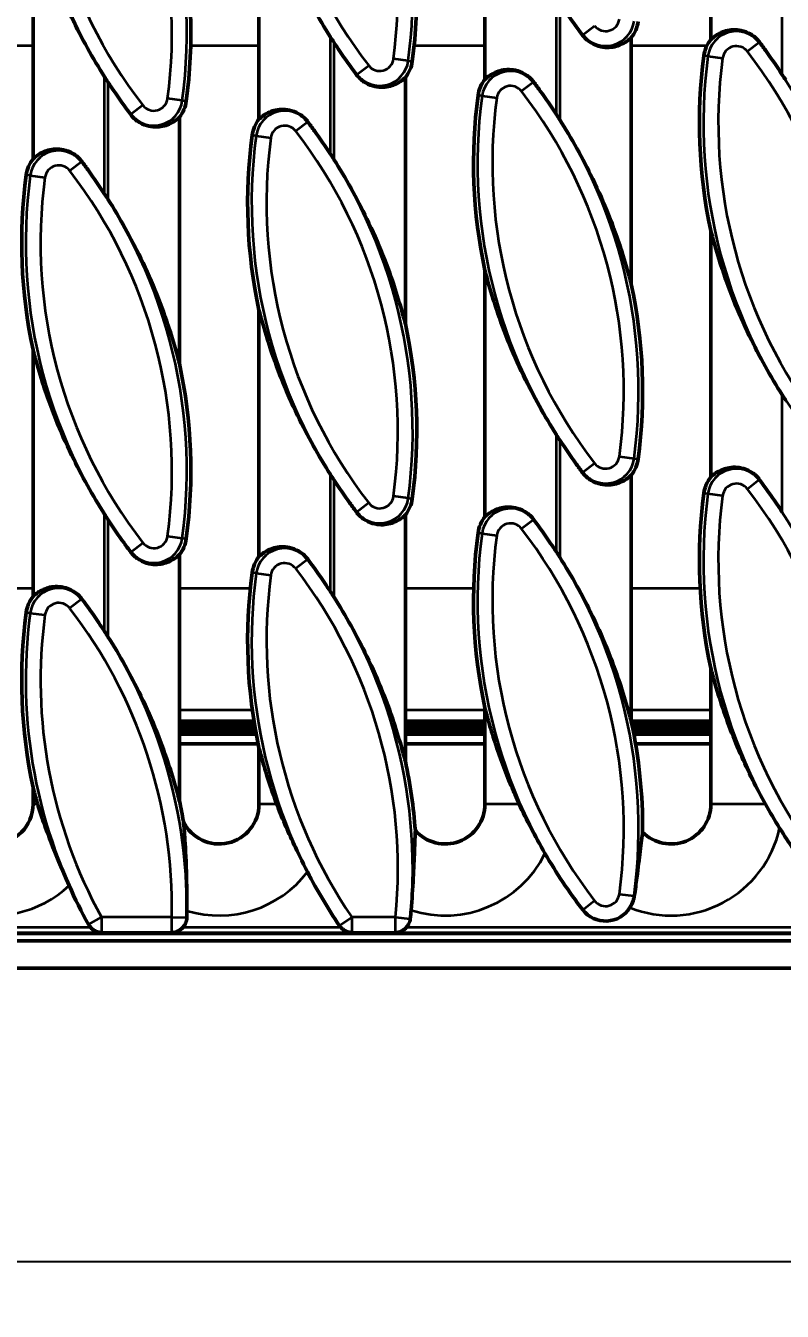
# Model space of a CAD drawing. Header units: millimetres. Extents: x 0 to 1485, y 0 to 1050.
# Drawn here: x 986.6 to 1062.7, y 407.5 to 536.8 of the extents above; entities that cross this region are included whole.
import ezdxf

# ---------------------------------------------------------------- set-up
doc = ezdxf.new("R2010")
doc.units = ezdxf.units.MM
doc.header["$LTSCALE"] = 2.5
for name, color, linetype, lineweight in [('Bemaßung (ISO)', 7, 'Continuous', 25), ('Sichtbar (ISO)', 7, 'Continuous', 50), ('Sichtbar schmal (ISO)', 7, 'Continuous', 35)]:
    doc.layers.add(name, color=color, linetype=linetype, lineweight=lineweight)
doc.styles.add('TXT 3_5', font='isocpeur.ttf')
doc.dimstyles.new('Anrin Standard (DIN)', dxfattribs={"dimscale": 2.5, "dimtxt": 3.5, "dimasz": 2.5, "dimexe": 2, "dimexo": 0, "dimgap": 0.8, "dimtad": 1, "dimrnd": 1e-08, "dimtxsty": 'TXT 3_5', "dimcen": 0.09, "dimdle": 10, "dimclrd": 256, "dimclre": 256, "dimclrt": 256, "dimadec": 0, "dimazin": 2, "dimtfac": 0.714286, "dimtmove": 0, "dimatfit": 3, "dimfxl": 1, "dimtolj": 1, "dimlwd": -1, "dimlwe": -1, "dimarcsym": 0})

# ---------------------------------------------------------------- blocks, each defined once
blk = doc.blocks.new('*D26')
at = {"layer": 'Bemaßung (ISO)', "transparency": 16777216}
for p, q in [((642.4, 507.45), (642.4, 407.45)), ((1142.4, 507.45), (1142.4, 407.45)), ((648.65, 412.45), (1136.15, 412.45))]:
    blk.add_line(p, q, dxfattribs=at)
for points in [[(648.65, 413.5), (648.65, 411.41), (642.4, 412.45)], [(1136.15, 413.5), (1136.15, 411.41), (1142.4, 412.45)]]:
    blk.add_solid(points, dxfattribs=at)
at = {"layer": 'Defpoints', "color": 0, "transparency": 16777216}
for p in [(642.4, 507.45), (1142.4, 507.45), (1142.4, 412.45)]:
    blk.add_point(p, dxfattribs=at)
at = {"layer": 'Bemaßung (ISO)', "transparency": 16777216, "insert": (884.09, 423.2), "char_height": 8.75, "attachment_point": 1, "style": 'TXT 3_5'}
blk.add_mtext('\\A1;500', dxfattribs=at)

msp = doc.modelspace()

# ---------------------------------------------------------------- linework, layer by layer
at = {"layer": 'Sichtbar (ISO)'}
for p, q in [((1032.769, 531.355), (1032.769, 556.139)), ((1055.496, 535.355), (1055.496, 556.455)), ((1010.041, 527.355), (1010.041, 552.139)), ((987.314, 523.355), (987.314, 548.139)), ((1047.496, 535.554), (1047.496, 510.771)), ((1024.769, 531.554), (1024.769, 506.771)), ((1002.041, 527.554), (1002.041, 502.771)), ((1055.496, 491.355), (1055.496, 516.139)), ((1032.769, 487.355), (1032.769, 512.139)), ((1010.041, 483.355), (1010.041, 508.139)), ((987.314, 479.355), (987.314, 504.139)), ((1047.496, 491.554), (1047.496, 466.771)), ((1024.769, 487.554), (1024.769, 462.771)), ((1002.041, 483.554), (1002.041, 458.771)), ((1055.496, 458.455), (1055.496, 472.139)), ((1032.769, 458.455), (1032.769, 468.139)), ((1002.041, 466.823), (1009.539, 466.823)), ((1024.769, 466.823), (1032.769, 466.823)), ((1047.496, 466.823), (1055.496, 466.823)), ((1009.584, 466.542), (1002.041, 466.542)), ((1002.041, 466.474), (1009.596, 466.474)), ((1009.643, 466.193), (1002.041, 466.193)), ((1002.041, 466.126), (1009.655, 466.126)), ((1009.705, 465.845), (1002.041, 465.845)), ((1002.041, 465.777), (1009.717, 465.777)), ((1009.769, 465.496), (1002.041, 465.496)), ((1032.769, 466.542), (1024.769, 466.542)), ((1024.769, 466.474), (1032.769, 466.474)), ((1032.769, 466.193), (1024.769, 466.193)), ((1024.769, 466.126), (1032.769, 466.126)), ((1032.769, 465.845), (1024.769, 465.845)), ((1024.769, 465.777), (1032.769, 465.777)), ((1032.769, 465.496), (1024.769, 465.496)), ((1055.496, 466.542), (1047.545, 466.542)), ((1047.559, 466.474), (1055.496, 466.474)), ((1055.496, 466.193), (1047.617, 466.193)), ((1047.63, 466.126), (1055.496, 466.126)), ((1055.496, 465.845), (1047.686, 465.845)), ((1047.699, 465.777), (1055.496, 465.777)), ((1055.496, 465.496), (1047.753, 465.496)), ((1009.961, 464.519), (1002.041, 464.519)), ((1032.769, 464.519), (1024.769, 464.519)), ((1055.496, 464.519), (1047.927, 464.519)), ((1010.041, 458.455), (1010.041, 464.139)), ((987.314, 458.455), (987.314, 460.139)), ((893.166, 445.455), (1391.644, 445.455)), ((1394.905, 444.705), (389.905, 444.705)), ((389.905, 441.955), (1394.905, 441.955))]:
    msp.add_line(p, q, dxfattribs=at)
for centre, radius, start, end in [((974.638, 539.995), 51.275, 352.3504, 12.13108), ((951.911, 535.995), 51.275, 352.3504, 12.13108), ((1044.914, 537.609), 3.3, 321.48132, 352.3504), ((1060.172, 562.914), 50.882, 212.45081, 213.15705), ((1058.078, 533.3), 3.3, 141.48132, 172.3504), ((1022.187, 533.609), 3.3, 321.48132, 352.3504), ((1105.626, 526.914), 51.275, 172.3504, 192.13108), ((1037.444, 558.914), 50.882, 212.45081, 213.15705), ((1020.093, 503.995), 50.882, 32.45081, 33.15705), ((1035.351, 529.3), 3.3, 141.48132, 172.3504), ((999.459, 529.609), 3.3, 321.48132, 352.3504), ((1082.899, 522.914), 51.275, 172.3504, 192.13108), ((997.365, 499.995), 50.882, 32.45081, 33.15705), ((1012.623, 525.3), 3.3, 141.48132, 172.3504), ((1060.172, 518.914), 51.275, 172.3504, 192.13108), ((974.638, 495.995), 50.882, 32.45081, 33.15705), ((989.896, 521.3), 3.3, 141.48132, 172.3504), ((1037.444, 514.914), 51.275, 172.3504, 192.13108), ((951.911, 491.995), 50.882, 32.45081, 33.15705), ((997.365, 499.995), 51.275, 352.3504, 12.13108), ((974.638, 495.995), 51.275, 352.3504, 12.13108), ((951.911, 491.995), 51.275, 352.3504, 12.13108), ((1105.626, 526.914), 50.882, 212.45081, 213.15705), ((1082.899, 522.914), 50.882, 212.45081, 213.15705), ((1044.914, 493.609), 3.3, 321.48132, 352.3504), ((1060.172, 518.914), 50.882, 212.45081, 213.15705), ((1058.078, 489.3), 3.3, 141.48132, 172.3504), ((1022.187, 489.609), 3.3, 321.48132, 352.3504), ((1105.626, 482.914), 51.275, 172.3504, 192.13108), ((1037.444, 514.914), 50.882, 212.45081, 213.15705), ((1035.351, 485.3), 3.3, 141.48132, 172.3504), ((999.459, 485.609), 3.3, 321.48132, 352.3504), ((1082.899, 478.914), 51.275, 172.3504, 192.13108), ((997.365, 455.995), 50.882, 32.45081, 33.15705), ((1012.623, 481.3), 3.3, 141.48132, 172.3504), ((1060.172, 474.914), 51.275, 172.3504, 192.13108), ((974.638, 451.995), 50.882, 32.45081, 33.15705), ((989.896, 477.3), 3.3, 141.48132, 172.3504), ((1037.444, 470.914), 51.275, 172.3504, 192.13108), ((951.911, 447.995), 50.882, 32.45081, 33.15705), ((997.365, 455.995), 51.275, 359.61881, 12.13108), ((974.638, 451.995), 51.275, 4.26111, 12.13108), ((983.314, 458.455), 4, 180, 0), ((951.911, 447.995), 51.275, 9.79087, 12.13108), ((1006.041, 458.455), 4, 205.78225, 0), ((1028.769, 458.455), 4, 221.48052, 0), ((1051.496, 458.455), 4, 224.43618, 0), ((1105.626, 482.914), 50.882, 211.89036, 217.6496), ((1082.899, 478.914), 50.882, 209.94981, 217.6496), ((1060.172, 474.914), 50.882, 207.21708, 214.30378), ((1037.444, 470.914), 50.882, 203.94584, 208.85459), ((951.911, 447.995), 50.882, 358.93825, 359.71573), ((974.638, 451.995), 50.882, 354.28834, 355.2669), ((1044.914, 449.609), 2.906, 217.6496, 327.56378)]:
    msp.add_arc(centre, radius, start, end, dxfattribs=at)
for points, knots in [([(1017.235, 535.612), (1016.055, 537.468), (1014.914, 539.499), (1012.756, 543.969), (1011.792, 546.424), (1010.786, 549.507), (1010.505, 550.441), (1010.18, 551.617), (1010.109, 551.88), (1010.041, 552.139)], [5.6103516, 5.6103516, 5.6103516, 5.6103516, 6.2568517, 6.2568517, 7.0090993, 7.0090993, 7.2966076, 7.2966076, 7.3803187, 7.3803187, 7.3803187, 7.3803187]), ([(994.508, 531.612), (993.328, 533.468), (992.186, 535.499), (990.028, 539.969), (989.065, 542.424), (988.058, 545.507), (987.777, 546.441), (987.453, 547.617), (987.382, 547.88), (987.314, 548.139)], [5.6103516, 5.6103516, 5.6103516, 5.6103516, 6.2568517, 6.2568517, 7.0090993, 7.0090993, 7.2966076, 7.2966076, 7.3803187, 7.3803187, 7.3803187, 7.3803187]), ([(1042.59, 535.816), (1041.992, 536.616), (1041.412, 537.431), (1040.686, 538.503), (1040.494, 538.792), (1040.302, 539.085)], [1.27448474, 1.27448474, 1.27448474, 1.27448474, 1.56019182, 1.56019182, 1.66317732, 1.66317732, 1.66317732, 1.66317732]), ([(1047.496, 535.554), (1047.383, 535.445), (1047.259, 535.339), (1046.803, 535.002), (1046.42, 534.802), (1045.525, 534.562), (1045.016, 534.514), (1044.121, 534.709), (1043.786, 534.832), (1043.165, 535.204), (1042.879, 535.454), (1042.634, 535.758), (1042.612, 535.787), (1042.59, 535.816)], [1.26254133, 1.26254133, 1.26254133, 1.26254133, 1.35158407, 1.35158407, 1.56210439, 1.56210439, 1.77262471, 1.77262471, 1.88114821, 1.88114821, 1.9896717, 1.9896717, 2.0005996, 2.0005996, 2.0005996, 2.0005996]), ([(1055.496, 535.355), (1055.608, 535.464), (1055.732, 535.571), (1056.189, 535.907), (1056.572, 536.107), (1057.466, 536.347), (1057.975, 536.396), (1058.871, 536.2), (1059.206, 536.077), (1059.827, 535.706), (1060.113, 535.456), (1060.358, 535.151), (1060.38, 535.123), (1060.402, 535.093)], [1.26254133, 1.26254133, 1.26254133, 1.26254133, 1.35158407, 1.35158407, 1.56210439, 1.56210439, 1.77262471, 1.77262471, 1.88114821, 1.88114821, 1.9896717, 1.9896717, 2.0005996, 2.0005996, 2.0005996, 2.0005996]), ([(1019.862, 531.816), (1019.265, 532.616), (1018.685, 533.431), (1017.959, 534.503), (1017.767, 534.792), (1017.575, 535.085)], [1.27448474, 1.27448474, 1.27448474, 1.27448474, 1.56019182, 1.56019182, 1.66317732, 1.66317732, 1.66317732, 1.66317732]), ([(1060.402, 535.093), (1060.632, 534.786), (1060.856, 534.48), (1061.621, 533.418), (1062.162, 532.632), (1062.69, 531.824)], [1.26948341, 1.26948341, 1.26948341, 1.26948341, 1.38189288, 1.38189288, 1.66495593, 1.66495593, 1.66495593, 1.66495593]), ([(1024.769, 531.554), (1024.656, 531.445), (1024.532, 531.339), (1024.076, 531.002), (1023.693, 530.802), (1022.798, 530.562), (1022.289, 530.514), (1021.393, 530.709), (1021.059, 530.832), (1020.437, 531.204), (1020.151, 531.454), (1019.906, 531.758), (1019.884, 531.787), (1019.862, 531.816)], [1.26254133, 1.26254133, 1.26254133, 1.26254133, 1.35158407, 1.35158407, 1.56210439, 1.56210439, 1.77262471, 1.77262471, 1.88114821, 1.88114821, 1.9896717, 1.9896717, 2.0005996, 2.0005996, 2.0005996, 2.0005996]), ([(1032.769, 531.355), (1032.881, 531.464), (1033.005, 531.571), (1033.462, 531.907), (1033.845, 532.107), (1034.739, 532.347), (1035.248, 532.396), (1036.144, 532.2), (1036.478, 532.077), (1037.1, 531.706), (1037.386, 531.456), (1037.631, 531.151), (1037.653, 531.123), (1037.675, 531.093)], [1.26254133, 1.26254133, 1.26254133, 1.26254133, 1.35158407, 1.35158407, 1.56210439, 1.56210439, 1.77262471, 1.77262471, 1.88114821, 1.88114821, 1.9896717, 1.9896717, 2.0005996, 2.0005996, 2.0005996, 2.0005996]), ([(997.135, 527.816), (996.538, 528.616), (995.958, 529.431), (995.232, 530.503), (995.039, 530.792), (994.848, 531.085)], [1.27448474, 1.27448474, 1.27448474, 1.27448474, 1.56019182, 1.56019182, 1.66317732, 1.66317732, 1.66317732, 1.66317732]), ([(1037.675, 531.093), (1037.904, 530.786), (1038.129, 530.48), (1038.894, 529.418), (1039.435, 528.632), (1039.962, 527.824)], [1.26948341, 1.26948341, 1.26948341, 1.26948341, 1.38189288, 1.38189288, 1.66495593, 1.66495593, 1.66495593, 1.66495593]), ([(1002.041, 527.554), (1001.929, 527.445), (1001.805, 527.339), (1001.348, 527.002), (1000.965, 526.802), (1000.071, 526.562), (999.562, 526.514), (998.666, 526.709), (998.332, 526.832), (997.71, 527.204), (997.424, 527.454), (997.179, 527.758), (997.157, 527.787), (997.135, 527.816)], [1.26254133, 1.26254133, 1.26254133, 1.26254133, 1.35158407, 1.35158407, 1.56210439, 1.56210439, 1.77262471, 1.77262471, 1.88114821, 1.88114821, 1.9896717, 1.9896717, 2.0005996, 2.0005996, 2.0005996, 2.0005996]), ([(1010.041, 527.355), (1010.154, 527.464), (1010.278, 527.571), (1010.734, 527.907), (1011.117, 528.107), (1012.012, 528.347), (1012.521, 528.396), (1013.417, 528.2), (1013.751, 528.077), (1014.373, 527.706), (1014.659, 527.456), (1014.904, 527.151), (1014.926, 527.123), (1014.948, 527.093)], [1.26254133, 1.26254133, 1.26254133, 1.26254133, 1.35158407, 1.35158407, 1.56210439, 1.56210439, 1.77262471, 1.77262471, 1.88114821, 1.88114821, 1.9896717, 1.9896717, 2.0005996, 2.0005996, 2.0005996, 2.0005996]), ([(1014.948, 527.093), (1015.177, 526.786), (1015.402, 526.48), (1016.167, 525.418), (1016.708, 524.632), (1017.235, 523.824)], [1.26948341, 1.26948341, 1.26948341, 1.26948341, 1.38189288, 1.38189288, 1.66495593, 1.66495593, 1.66495593, 1.66495593]), ([(1040.302, 527.297), (1041.482, 525.442), (1042.624, 523.411), (1044.782, 518.941), (1045.745, 516.486), (1046.752, 513.402), (1047.032, 512.469), (1047.357, 511.292), (1047.428, 511.029), (1047.496, 510.771)], [5.6103516, 5.6103516, 5.6103516, 5.6103516, 6.2568517, 6.2568517, 7.0090993, 7.0090993, 7.2966076, 7.2966076, 7.3803187, 7.3803187, 7.3803187, 7.3803187]), ([(987.314, 523.355), (987.427, 523.464), (987.551, 523.571), (988.007, 523.907), (988.39, 524.107), (989.285, 524.347), (989.794, 524.396), (990.689, 524.2), (991.024, 524.077), (991.645, 523.706), (991.931, 523.456), (992.176, 523.151), (992.198, 523.123), (992.22, 523.093)], [1.26254133, 1.26254133, 1.26254133, 1.26254133, 1.35158407, 1.35158407, 1.56210439, 1.56210439, 1.77262471, 1.77262471, 1.88114821, 1.88114821, 1.9896717, 1.9896717, 2.0005996, 2.0005996, 2.0005996, 2.0005996]), ([(992.22, 523.093), (992.45, 522.786), (992.674, 522.48), (993.439, 521.418), (993.98, 520.632), (994.508, 519.824)], [1.26948341, 1.26948341, 1.26948341, 1.26948341, 1.38189288, 1.38189288, 1.66495593, 1.66495593, 1.66495593, 1.66495593]), ([(1017.575, 523.297), (1018.755, 521.442), (1019.896, 519.411), (1022.054, 514.941), (1023.018, 512.486), (1024.024, 509.402), (1024.305, 508.469), (1024.63, 507.292), (1024.701, 507.029), (1024.769, 506.771)], [5.6103516, 5.6103516, 5.6103516, 5.6103516, 6.2568517, 6.2568517, 7.0090993, 7.0090993, 7.2966076, 7.2966076, 7.3803187, 7.3803187, 7.3803187, 7.3803187]), ([(994.848, 519.297), (996.028, 517.442), (997.169, 515.411), (999.327, 510.941), (1000.291, 508.486), (1001.297, 505.402), (1001.578, 504.469), (1001.902, 503.292), (1001.973, 503.029), (1002.041, 502.771)], [5.6103516, 5.6103516, 5.6103516, 5.6103516, 6.2568517, 6.2568517, 7.0090993, 7.0090993, 7.2966076, 7.2966076, 7.3803187, 7.3803187, 7.3803187, 7.3803187]), ([(1062.69, 499.612), (1061.51, 501.468), (1060.368, 503.499), (1058.21, 507.969), (1057.247, 510.424), (1056.24, 513.507), (1055.959, 514.441), (1055.635, 515.617), (1055.564, 515.88), (1055.496, 516.139)], [5.6103516, 5.6103516, 5.6103516, 5.6103516, 6.2568517, 6.2568517, 7.0090993, 7.0090993, 7.2966076, 7.2966076, 7.3803187, 7.3803187, 7.3803187, 7.3803187]), ([(1039.962, 495.612), (1038.782, 497.468), (1037.641, 499.499), (1035.483, 503.969), (1034.519, 506.424), (1033.513, 509.507), (1033.232, 510.441), (1032.908, 511.617), (1032.837, 511.88), (1032.769, 512.139)], [5.6103516, 5.6103516, 5.6103516, 5.6103516, 6.2568517, 6.2568517, 7.0090993, 7.0090993, 7.2966076, 7.2966076, 7.3803187, 7.3803187, 7.3803187, 7.3803187]), ([(1017.235, 491.612), (1016.055, 493.468), (1014.914, 495.499), (1012.756, 499.969), (1011.792, 502.424), (1010.786, 505.507), (1010.505, 506.441), (1010.18, 507.617), (1010.109, 507.88), (1010.041, 508.139)], [5.6103516, 5.6103516, 5.6103516, 5.6103516, 6.2568517, 6.2568517, 7.0090993, 7.0090993, 7.2966076, 7.2966076, 7.3803187, 7.3803187, 7.3803187, 7.3803187]), ([(994.508, 487.612), (993.328, 489.468), (992.186, 491.499), (990.028, 495.969), (989.065, 498.424), (988.058, 501.507), (987.777, 502.441), (987.453, 503.617), (987.382, 503.88), (987.314, 504.139)], [5.6103516, 5.6103516, 5.6103516, 5.6103516, 6.2568517, 6.2568517, 7.0090993, 7.0090993, 7.2966076, 7.2966076, 7.3803187, 7.3803187, 7.3803187, 7.3803187]), ([(1042.59, 491.816), (1042.36, 492.123), (1042.136, 492.43), (1041.371, 493.492), (1040.83, 494.278), (1040.302, 495.085)], [1.26948341, 1.26948341, 1.26948341, 1.26948341, 1.38189288, 1.38189288, 1.66495593, 1.66495593, 1.66495593, 1.66495593]), ([(1047.496, 491.554), (1047.383, 491.445), (1047.259, 491.339), (1046.803, 491.002), (1046.42, 490.802), (1045.525, 490.562), (1045.016, 490.514), (1044.121, 490.709), (1043.786, 490.832), (1043.165, 491.204), (1042.879, 491.454), (1042.634, 491.758), (1042.612, 491.787), (1042.59, 491.816)], [1.26254133, 1.26254133, 1.26254133, 1.26254133, 1.35158407, 1.35158407, 1.56210439, 1.56210439, 1.77262471, 1.77262471, 1.88114821, 1.88114821, 1.9896717, 1.9896717, 2.0005996, 2.0005996, 2.0005996, 2.0005996]), ([(1055.496, 491.355), (1055.608, 491.464), (1055.732, 491.571), (1056.189, 491.907), (1056.572, 492.107), (1057.466, 492.347), (1057.975, 492.396), (1058.871, 492.2), (1059.206, 492.077), (1059.827, 491.706), (1060.113, 491.456), (1060.358, 491.151), (1060.38, 491.123), (1060.402, 491.093)], [1.26254133, 1.26254133, 1.26254133, 1.26254133, 1.35158407, 1.35158407, 1.56210439, 1.56210439, 1.77262471, 1.77262471, 1.88114821, 1.88114821, 1.9896717, 1.9896717, 2.0005996, 2.0005996, 2.0005996, 2.0005996]), ([(1019.862, 487.816), (1019.633, 488.123), (1019.408, 488.43), (1018.643, 489.492), (1018.102, 490.278), (1017.575, 491.085)], [1.26948341, 1.26948341, 1.26948341, 1.26948341, 1.38189288, 1.38189288, 1.66495593, 1.66495593, 1.66495593, 1.66495593]), ([(1060.402, 491.093), (1060.999, 490.294), (1061.579, 489.478), (1062.306, 488.407), (1062.498, 488.118), (1062.69, 487.824)], [1.27448474, 1.27448474, 1.27448474, 1.27448474, 1.56019182, 1.56019182, 1.66317732, 1.66317732, 1.66317732, 1.66317732]), ([(1024.769, 487.554), (1024.656, 487.445), (1024.532, 487.339), (1024.076, 487.002), (1023.693, 486.802), (1022.798, 486.562), (1022.289, 486.514), (1021.393, 486.709), (1021.059, 486.832), (1020.437, 487.204), (1020.151, 487.454), (1019.906, 487.758), (1019.884, 487.787), (1019.862, 487.816)], [1.26254133, 1.26254133, 1.26254133, 1.26254133, 1.35158407, 1.35158407, 1.56210439, 1.56210439, 1.77262471, 1.77262471, 1.88114821, 1.88114821, 1.9896717, 1.9896717, 2.0005996, 2.0005996, 2.0005996, 2.0005996]), ([(1032.769, 487.355), (1032.881, 487.464), (1033.005, 487.571), (1033.462, 487.907), (1033.845, 488.107), (1034.739, 488.347), (1035.248, 488.396), (1036.144, 488.2), (1036.478, 488.077), (1037.1, 487.706), (1037.386, 487.456), (1037.631, 487.151), (1037.653, 487.123), (1037.675, 487.093)], [1.26254133, 1.26254133, 1.26254133, 1.26254133, 1.35158407, 1.35158407, 1.56210439, 1.56210439, 1.77262471, 1.77262471, 1.88114821, 1.88114821, 1.9896717, 1.9896717, 2.0005996, 2.0005996, 2.0005996, 2.0005996]), ([(997.135, 483.816), (996.906, 484.123), (996.681, 484.43), (995.916, 485.492), (995.375, 486.278), (994.848, 487.085)], [1.26948341, 1.26948341, 1.26948341, 1.26948341, 1.38189288, 1.38189288, 1.66495593, 1.66495593, 1.66495593, 1.66495593]), ([(1037.675, 487.093), (1038.272, 486.294), (1038.852, 485.478), (1039.578, 484.407), (1039.771, 484.118), (1039.962, 483.824)], [1.27448474, 1.27448474, 1.27448474, 1.27448474, 1.56019182, 1.56019182, 1.66317732, 1.66317732, 1.66317732, 1.66317732]), ([(1002.041, 483.554), (1001.929, 483.445), (1001.805, 483.339), (1001.348, 483.002), (1000.965, 482.802), (1000.071, 482.562), (999.562, 482.514), (998.666, 482.709), (998.332, 482.832), (997.71, 483.204), (997.424, 483.454), (997.179, 483.758), (997.157, 483.787), (997.135, 483.816)], [1.26254133, 1.26254133, 1.26254133, 1.26254133, 1.35158407, 1.35158407, 1.56210439, 1.56210439, 1.77262471, 1.77262471, 1.88114821, 1.88114821, 1.9896717, 1.9896717, 2.0005996, 2.0005996, 2.0005996, 2.0005996]), ([(1010.041, 483.355), (1010.154, 483.464), (1010.278, 483.571), (1010.734, 483.907), (1011.117, 484.107), (1012.012, 484.347), (1012.521, 484.396), (1013.417, 484.2), (1013.751, 484.077), (1014.373, 483.706), (1014.659, 483.456), (1014.904, 483.151), (1014.926, 483.123), (1014.948, 483.093)], [1.26254133, 1.26254133, 1.26254133, 1.26254133, 1.35158407, 1.35158407, 1.56210439, 1.56210439, 1.77262471, 1.77262471, 1.88114821, 1.88114821, 1.9896717, 1.9896717, 2.0005996, 2.0005996, 2.0005996, 2.0005996]), ([(1014.948, 483.093), (1015.545, 482.294), (1016.125, 481.478), (1016.851, 480.407), (1017.043, 480.118), (1017.235, 479.824)], [1.27448474, 1.27448474, 1.27448474, 1.27448474, 1.56019182, 1.56019182, 1.66317732, 1.66317732, 1.66317732, 1.66317732]), ([(1040.302, 483.297), (1041.482, 481.442), (1042.624, 479.411), (1044.782, 474.941), (1045.745, 472.486), (1046.752, 469.402), (1047.032, 468.469), (1047.357, 467.292), (1047.428, 467.029), (1047.496, 466.771)], [5.6103516, 5.6103516, 5.6103516, 5.6103516, 6.2568517, 6.2568517, 7.0090993, 7.0090993, 7.2966076, 7.2966076, 7.3803187, 7.3803187, 7.3803187, 7.3803187]), ([(987.314, 479.355), (987.427, 479.464), (987.551, 479.571), (988.007, 479.907), (988.39, 480.107), (989.285, 480.347), (989.794, 480.396), (990.689, 480.2), (991.024, 480.077), (991.645, 479.706), (991.931, 479.456), (992.176, 479.151), (992.198, 479.123), (992.22, 479.093)], [1.26254133, 1.26254133, 1.26254133, 1.26254133, 1.35158407, 1.35158407, 1.56210439, 1.56210439, 1.77262471, 1.77262471, 1.88114821, 1.88114821, 1.9896717, 1.9896717, 2.0005996, 2.0005996, 2.0005996, 2.0005996]), ([(992.22, 479.093), (992.818, 478.294), (993.397, 477.478), (994.124, 476.407), (994.316, 476.118), (994.508, 475.824)], [1.27448474, 1.27448474, 1.27448474, 1.27448474, 1.56019182, 1.56019182, 1.66317732, 1.66317732, 1.66317732, 1.66317732]), ([(1017.575, 479.297), (1018.755, 477.442), (1019.896, 475.411), (1022.054, 470.941), (1023.018, 468.486), (1024.024, 465.402), (1024.305, 464.469), (1024.63, 463.292), (1024.701, 463.029), (1024.769, 462.771)], [5.6103516, 5.6103516, 5.6103516, 5.6103516, 6.2568517, 6.2568517, 7.0090993, 7.0090993, 7.2966076, 7.2966076, 7.3803187, 7.3803187, 7.3803187, 7.3803187]), ([(994.848, 475.297), (996.028, 473.442), (997.169, 471.411), (999.327, 466.941), (1000.291, 464.486), (1001.297, 461.402), (1001.578, 460.469), (1001.902, 459.292), (1001.973, 459.029), (1002.041, 458.771)], [5.6103516, 5.6103516, 5.6103516, 5.6103516, 6.2568517, 6.2568517, 7.0090993, 7.0090993, 7.2966076, 7.2966076, 7.3803187, 7.3803187, 7.3803187, 7.3803187]), ([(1060.991, 458.455), (1060.529, 459.279), (1060.097, 460.098), (1058.852, 462.594), (1058.027, 464.474), (1056.619, 468.237), (1056.036, 470.124), (1055.558, 471.904), (1055.527, 472.02), (1055.496, 472.139)], [1.1995862, 1.1995862, 1.1995862, 1.1995862, 1.4712236, 1.4712236, 2.0498175, 2.0498175, 2.6284114, 2.6284114, 2.6680591, 2.6680591, 2.6680591, 2.6680591]), ([(1036.223, 458.455), (1035.931, 459.088), (1035.657, 459.712), (1034.834, 461.678), (1034.274, 463.175), (1033.547, 465.402), (1033.323, 466.14), (1032.995, 467.294), (1032.878, 467.724), (1032.769, 468.139)], [1.1023197, 1.1023197, 1.1023197, 1.1023197, 1.3067443, 1.3067443, 1.7644454, 1.7644454, 1.993296, 1.993296, 2.134279, 2.134279, 2.134279, 2.134279]), ([(1011.832, 458.455), (1011.413, 459.58), (1011.044, 460.683), (1010.506, 462.445), (1010.283, 463.229), (1010.068, 464.039), (1010.054, 464.089), (1010.041, 464.139)], [1.06682695, 1.06682695, 1.06682695, 1.06682695, 1.4210764, 1.4210764, 1.66411273, 1.66411273, 1.68009922, 1.68009922, 1.68009922, 1.68009922]), ([(987.781, 458.455), (987.665, 458.853), (987.555, 459.243), (987.407, 459.789), (987.36, 459.963), (987.314, 460.139)], [1.05515102, 1.05515102, 1.05515102, 1.05515102, 1.18615194, 1.18615194, 1.24442561, 1.24442561, 1.24442561, 1.24442561]), ([(990.942, 450.263), (990.57, 451.101), (990.072, 452.252), (988.99, 454.957), (988.598, 456.013), (988.109, 457.404), (987.93, 457.943), (987.781, 458.455)], [-0.69202354, -0.69202354, -0.69202354, -0.69202354, -0.42083364, -0.42083364, -0.17431744, -0.17431744, 0, 0, 0, 0]), ([(1014.924, 451.643), (1014.381, 452.698), (1013.92, 453.646), (1013.232, 455.111), (1012.94, 455.755), (1012.333, 457.165), (1012.067, 457.821), (1011.832, 458.455)], [-0.64931625, -0.64931625, -0.64931625, -0.64931625, -0.42027942, -0.42027942, -0.21300095, -0.21300095, 0, 0, 0, 0]), ([(1038.812, 453.512), (1038.295, 454.41), (1037.831, 455.254), (1036.984, 456.867), (1036.585, 457.672), (1036.223, 458.455)], [-0.50153279, -0.50153279, -0.50153279, -0.50153279, -0.26505984, -0.26505984, 0, 0, 0, 0]), ([(1002.44, 456.715), (1002.497, 456.196), (1002.543, 455.596), (1002.646, 453.917), (1002.712, 452.666), (1002.784, 449.997), (1002.798, 448.88), (1002.792, 447.743)], [-1.2720715, -1.2720715, -1.2720715, -1.2720715, -0.8535903, -0.8535903, -0.3411502, -0.3411502, 0, 0, 0, 0]), ([(1025.772, 455.805), (1025.747, 455.323), (1025.722, 454.64), (1025.656, 452.924), (1025.618, 451.999), (1025.509, 449.973), (1025.437, 448.892), (1025.346, 447.797)], [-0.99778986, -0.99778986, -0.99778986, -0.99778986, -0.6522399, -0.6522399, -0.32969222, -0.32969222, 0, 0, 0, 0]), ([(1048.64, 455.654), (1048.569, 455.192), (1048.49, 454.544), (1048.297, 452.94), (1048.19, 452.048), (1047.984, 450.482), (1047.897, 449.857), (1047.803, 449.221)], [-0.96348547, -0.96348547, -0.96348547, -0.96348547, -0.63791336, -0.63791336, -0.32489411, -0.32489411, -0.12878762, -0.12878762, -0.12878762, -0.12878762]), ([(1047.803, 449.221), (1047.779, 449.063), (1047.743, 448.906), (1047.616, 448.506), (1047.506, 448.27), (1047.367, 448.05)], [-0.12662622, -0.12662622, -0.12662622, -0.12662622, -0.07797234, -0.07797234, 0, 0, 0, 0]), ([(1002.784, 447.053), (1002.78, 446.857), (1002.739, 446.664), (1002.59, 446.321), (1002.491, 446.172), (1002.368, 446.044)], [0, 0, 0, 0, 0.05872558, 0.05872558, 0.11205513, 0.11205513, 0.11205513, 0.11205513]), ([(1025.267, 446.932), (1025.248, 446.737), (1025.191, 446.548), (1025.034, 446.254), (1024.953, 446.143), (1024.858, 446.044)], [0, 0, 0, 0, 0.058669393, 0.058669393, 0.099898614, 0.099898614, 0.099898614, 0.099898614]), ([(993.112, 446.044), (993.183, 445.97), (993.266, 445.897), (993.483, 445.745), (993.619, 445.673), (993.896, 445.579), (994.028, 445.554), (994.162, 445.546), (994.163, 445.546), (994.165, 445.546)], [-0.13994986, -0.13994986, -0.13994986, -0.13994986, -0.09856553, -0.09856553, -0.04583584, -0.04583584, 0, 0, 0.00061759, 0.00061759, 0.00061759, 0.00061759]), ([(1001.329, 445.546), (1001.331, 445.546), (1001.333, 445.546), (1001.471, 445.554), (1001.608, 445.582), (1001.878, 445.68), (1002.005, 445.748), (1002.213, 445.896), (1002.296, 445.969), (1002.368, 446.044)], [-0.10535023, -0.10535023, -0.10535023, -0.10535023, -0.10488713, -0.10488713, -0.0685191, -0.0685191, -0.03124164, -0.03124164, -0.00004146, -0.00004146, -0.00004146, -0.00004146]), ([(1018.298, 446.044), (1018.369, 445.97), (1018.452, 445.897), (1018.669, 445.745), (1018.805, 445.673), (1019.084, 445.579), (1019.216, 445.554), (1019.35, 445.546), (1019.352, 445.546), (1019.354, 445.546)], [-0.14022886, -0.14022886, -0.14022886, -0.14022886, -0.09881861, -0.09881861, -0.04598162, -0.04598162, 0, 0, 0.00061914, 0.00061914, 0.00061914, 0.00061914]), ([(1023.817, 445.546), (1023.818, 445.546), (1023.82, 445.546), (1023.959, 445.554), (1024.096, 445.582), (1024.368, 445.68), (1024.495, 445.748), (1024.703, 445.896), (1024.786, 445.969), (1024.858, 446.044)], [-0.10534811, -0.10534811, -0.10534811, -0.10534811, -0.10488483, -0.10488483, -0.06848829, -0.06848829, -0.03118776, -0.03118776, -0.00003867, -0.00003867, -0.00003867, -0.00003867])]:
    msp.add_open_spline(points, degree=3, knots=knots, dxfattribs=at)
for points in [[(1062.425, 456.033), (1061.924, 456.838), (1061.45, 457.635), (1060.991, 458.455)], [(993.112, 446.044), (993.021, 446.138), (992.943, 446.244), (992.88, 446.359)], [(1018.298, 446.044), (1018.24, 446.104), (1018.187, 446.169), (1018.14, 446.238)]]:
    msp.add_open_spline(points, degree=3, dxfattribs=at)
at = {"layer": 'Sichtbar schmal (ISO)'}
for p, q in [((1062.69, 531.824), (1062.69, 543.612)), ((1039.962, 527.824), (1039.962, 539.612)), ((1040.302, 539.085), (1040.302, 527.297)), ((1042.622, 535.841), (1043.805, 536.754)), ((1017.235, 523.824), (1017.235, 535.612)), ((1042.622, 535.841), (1042.59, 535.816)), ((980.384, 534.771), (987.314, 534.771)), ((1003.172, 534.771), (1010.041, 534.771)), ((1017.575, 535.085), (1017.575, 523.297)), ((1025.647, 534.771), (1032.769, 534.771)), ((1047.496, 534.771), (1055.124, 534.771)), ((1060.37, 535.069), (1059.187, 534.156)), ((1060.37, 535.069), (1060.402, 535.093)), ((1019.895, 531.841), (1021.078, 532.754)), ((1025.056, 533.224), (1023.575, 533.423)), ((1025.056, 533.224), (1025.457, 533.17)), ((1055.209, 533.686), (1054.807, 533.74)), ((1055.209, 533.686), (1056.69, 533.487)), ((994.508, 519.824), (994.508, 531.612)), ((1019.895, 531.841), (1019.862, 531.816)), ((994.848, 531.085), (994.848, 519.297)), ((1037.643, 531.069), (1036.459, 530.156)), ((1037.643, 531.069), (1037.675, 531.093)), ((1002.329, 529.224), (1000.848, 529.423)), ((1002.329, 529.224), (1002.73, 529.17)), ((1032.481, 529.686), (1032.08, 529.74)), ((1032.481, 529.686), (1033.962, 529.487)), ((997.167, 527.841), (997.135, 527.816)), ((998.351, 528.754), (997.167, 527.841)), ((1014.915, 527.069), (1013.732, 526.156)), ((1014.915, 527.069), (1014.948, 527.093)), ((1009.754, 525.686), (1009.353, 525.74)), ((1009.754, 525.686), (1011.235, 525.487)), ((992.188, 523.069), (991.005, 522.156)), ((992.188, 523.069), (992.22, 523.093)), ((987.027, 521.686), (986.625, 521.74)), ((987.027, 521.686), (988.508, 521.487)), ((1062.69, 487.824), (1062.69, 499.612)), ((1039.962, 483.824), (1039.962, 495.612)), ((1040.302, 495.085), (1040.302, 483.297)), ((1042.622, 491.841), (1043.805, 492.754)), ((1046.302, 493.423), (1047.783, 493.224)), ((1047.783, 493.224), (1048.185, 493.17)), ((1017.235, 479.824), (1017.235, 491.612)), ((1042.622, 491.841), (1042.59, 491.816)), ((1017.575, 491.085), (1017.575, 479.297)), ((1060.37, 491.069), (1059.187, 490.156)), ((1060.37, 491.069), (1060.402, 491.093)), ((1021.078, 488.754), (1019.895, 487.841)), ((1025.056, 489.224), (1023.575, 489.423)), ((1025.056, 489.224), (1025.457, 489.17)), ((1055.209, 489.686), (1054.807, 489.74)), ((1056.69, 489.487), (1055.209, 489.686)), ((994.508, 475.824), (994.508, 487.612)), ((1019.895, 487.841), (1019.862, 487.816)), ((994.848, 487.085), (994.848, 475.297)), ((1037.643, 487.069), (1036.459, 486.156)), ((1037.643, 487.069), (1037.675, 487.093)), ((1000.848, 485.423), (1002.329, 485.224)), ((1002.329, 485.224), (1002.73, 485.17)), ((1032.481, 485.686), (1032.08, 485.74)), ((1032.481, 485.686), (1033.962, 485.487)), ((997.167, 483.841), (997.135, 483.816)), ((997.167, 483.841), (998.351, 484.754)), ((1014.915, 483.069), (1013.732, 482.156)), ((1014.915, 483.069), (1014.948, 483.093)), ((1009.754, 481.686), (1009.353, 481.74)), ((1009.754, 481.686), (1011.235, 481.487)), ((987.314, 480.138), (979.686, 480.138)), ((1009.163, 480.138), (1002.041, 480.138)), ((1031.638, 480.138), (1024.769, 480.138)), ((1054.426, 480.138), (1047.496, 480.138)), ((992.188, 479.069), (991.005, 478.156)), ((992.188, 479.069), (992.22, 479.093)), ((987.027, 477.686), (986.625, 477.74)), ((987.027, 477.686), (988.508, 477.487)), ((1009.376, 467.918), (1002.041, 467.918)), ((1032.769, 467.918), (1024.769, 467.918)), ((1055.496, 467.918), (1047.496, 467.918)), ((987.781, 458.455), (987.314, 458.455)), ((1011.832, 458.455), (1010.041, 458.455)), ((1036.223, 458.455), (1032.769, 458.455)), ((1060.991, 458.455), (1055.496, 458.455)), ((1042.622, 447.841), (1043.805, 448.754)), ((1046.302, 449.423), (1047.783, 449.224)), ((1047.783, 449.224), (1047.803, 449.221)), ((1042.622, 447.841), (1042.613, 447.834)), ((992.887, 446.371), (994.195, 447.092)), ((994.195, 447.092), (994.195, 445.597)), ((1001.279, 447.092), (994.195, 447.092)), ((1001.279, 445.597), (1001.279, 447.092)), ((1001.279, 447.092), (1002.773, 447.064)), ((1018.146, 446.25), (1019.381, 447.092)), ((1019.381, 447.092), (1019.381, 445.597)), ((1023.77, 447.092), (1019.381, 447.092)), ((1023.77, 445.597), (1023.77, 447.092)), ((1023.77, 447.092), (1025.257, 446.943)), ((978.517, 445.546), (994.165, 445.546)), ((993.112, 446.044), (979.553, 446.044)), ((994.195, 445.597), (1001.279, 445.597)), ((1001.329, 445.546), (1019.354, 445.546)), ((1018.298, 446.044), (1002.368, 446.044)), ((1019.381, 445.597), (1023.77, 445.597)), ((1023.817, 445.546), (1101.654, 445.546)), ((1100.616, 446.044), (1024.858, 446.044))]:
    msp.add_line(p, q, dxfattribs=at)
for centre, radius, start, end in [((1060.172, 562.914), 50.87, 174.30035, 217.6496), ((1060.172, 562.914), 49.376, 174.30035, 217.6496), ((974.638, 539.995), 49.376, 352.3504, 34.29677), ((974.638, 539.995), 50.87, 352.3504, 34.29677), ((1082.899, 566.914), 50.87, 178.95127, 217.6496), ((951.911, 535.995), 50.87, 352.3504, 37.6496), ((1037.444, 558.914), 50.87, 172.3504, 217.6496), ((1037.444, 558.914), 49.376, 172.3504, 217.6496), ((951.911, 535.995), 49.376, 352.3504, 37.6496), ((1044.914, 537.609), 2.895, 217.6496, 352.3504), ((1044.914, 537.609), 1.401, 217.6496, 352.3504), ((1058.078, 533.3), 2.895, 37.6496, 172.3504), ((1058.078, 533.3), 1.401, 37.6496, 172.3504), ((1020.093, 503.995), 49.376, 352.3504, 37.6496), ((1020.093, 503.995), 50.87, 352.3504, 37.6496), ((1022.187, 533.609), 2.895, 217.6496, 352.3504), ((1022.187, 533.609), 1.401, 217.6496, 352.3504), ((1105.626, 526.914), 50.87, 172.3504, 217.6496), ((1105.626, 526.914), 49.376, 172.3504, 217.6496), ((1035.351, 529.3), 2.895, 37.6496, 172.3504), ((1035.351, 529.3), 1.401, 37.6496, 172.3504), ((997.365, 499.995), 49.376, 352.3504, 37.6496), ((997.365, 499.995), 50.87, 352.3504, 37.6496), ((999.459, 529.609), 2.895, 217.6496, 352.3504), ((999.459, 529.609), 1.401, 217.6496, 352.3504), ((1082.899, 522.914), 50.87, 172.3504, 217.6496), ((1082.899, 522.914), 49.376, 172.3504, 217.6496), ((1012.623, 525.3), 2.895, 37.6496, 172.3504), ((1012.623, 525.3), 1.401, 37.6496, 172.3504), ((974.638, 495.995), 50.87, 352.3504, 37.6496), ((1060.172, 518.914), 50.87, 172.3504, 217.6496), ((1060.172, 518.914), 49.376, 172.3504, 217.6496), ((974.638, 495.995), 49.376, 352.3504, 37.6496), ((989.896, 521.3), 2.895, 37.6496, 172.3504), ((989.896, 521.3), 1.401, 37.6496, 172.3504), ((951.911, 491.995), 50.87, 352.3504, 37.6496), ((1037.444, 514.914), 50.87, 172.3504, 217.6496), ((1037.444, 514.914), 49.376, 172.3504, 217.6496), ((951.911, 491.995), 49.376, 352.3504, 37.6496), ((1044.914, 493.609), 2.895, 217.6496, 352.3504), ((1044.914, 493.609), 1.401, 217.6496, 352.3504), ((1058.078, 489.3), 2.895, 37.6496, 172.3504), ((1058.078, 489.3), 1.401, 37.6496, 172.3504), ((1020.093, 459.995), 49.376, 352.3504, 37.6496), ((1020.093, 459.995), 50.87, 352.3504, 37.6496), ((1022.187, 489.609), 2.895, 217.6496, 352.3504), ((1022.187, 489.609), 1.401, 217.6496, 352.3504), ((1105.626, 482.914), 50.87, 172.3504, 217.6496), ((1105.626, 482.914), 49.376, 172.3504, 217.6496), ((1035.351, 485.3), 2.895, 37.6496, 172.3504), ((1035.351, 485.3), 1.401, 37.6496, 172.3504), ((997.365, 455.995), 50.87, 352.3504, 37.6496), ((999.459, 485.609), 2.895, 217.6496, 352.3504), ((999.459, 485.609), 1.401, 217.6496, 352.3504), ((1082.899, 478.914), 50.87, 172.3504, 217.6496), ((1082.899, 478.914), 49.376, 172.3504, 217.6496), ((997.365, 455.995), 49.376, 352.3504, 37.6496), ((1012.623, 481.3), 2.895, 37.6496, 172.3504), ((1012.623, 481.3), 1.401, 37.6496, 172.3504), ((974.638, 451.995), 50.87, 354.30035, 37.6496), ((1060.172, 474.914), 50.87, 172.3504, 214.29677), ((1060.172, 474.914), 49.376, 172.3504, 214.29677), ((974.638, 451.995), 49.376, 354.30035, 37.6496), ((989.896, 477.3), 2.895, 37.6496, 172.3504), ((989.896, 477.3), 1.401, 37.6496, 172.3504), ((951.911, 447.995), 50.87, 358.95127, 37.6496), ((1037.444, 470.914), 50.87, 172.3504, 208.84675), ((1037.444, 470.914), 49.376, 172.3504, 208.84675), ((951.911, 447.995), 49.376, 358.95127, 37.6496), ((1051.496, 458.455), 11.194, 248.35398, 347.5079), ((1028.769, 458.455), 11.194, 252.19826, 333.79529), ((1006.041, 458.455), 11.194, 253.12532, 322.51437), ((983.314, 458.455), 11.194, 252.37058, 312.95792), ((1044.914, 449.609), 2.895, 217.6496, 352.3504), ((1044.914, 449.609), 1.401, 217.6496, 352.3504)]:
    msp.add_arc(centre, radius, start, end, dxfattribs=at)
for centre, major_axis, ratio, start_param, end_param in [((994.195, 447.092), (1.291, -0.763), 0.9948765, 4.180973, 5.2438049), ((1001.279, 447.092), (1.07, 1.051), 0.992567, 3.9398721, 5.4849058), ((1019.381, 447.092), (1.326, -0.701), 0.99514, 4.2282962, 5.1964817), ((1023.77, 447.092), (1.112, 1.007), 0.9931091, 3.9801687, 5.4446092)]:
    msp.add_ellipse(centre, major_axis=major_axis, ratio=ratio, start_param=start_param, end_param=end_param, dxfattribs=at)
for points in [[(992.887, 446.371), (992.884, 446.367), (992.882, 446.363), (992.88, 446.359)], [(1002.784, 447.053), (1002.78, 447.056), (1002.776, 447.06), (1002.773, 447.064)], [(1018.146, 446.25), (1018.144, 446.246), (1018.142, 446.242), (1018.14, 446.238)], [(1025.267, 446.932), (1025.264, 446.935), (1025.26, 446.939), (1025.257, 446.943)], [(994.165, 445.546), (994.173, 445.559), (994.181, 445.573), (994.189, 445.586)], [(994.189, 445.586), (994.191, 445.59), (994.193, 445.594), (994.195, 445.597)], [(1001.279, 445.597), (1001.282, 445.594), (1001.286, 445.59), (1001.29, 445.586)], [(1001.29, 445.586), (1001.303, 445.573), (1001.316, 445.559), (1001.329, 445.546)], [(1019.354, 445.546), (1019.361, 445.559), (1019.368, 445.573), (1019.375, 445.586)], [(1019.375, 445.586), (1019.377, 445.59), (1019.379, 445.594), (1019.381, 445.597)], [(1023.77, 445.597), (1023.774, 445.594), (1023.777, 445.59), (1023.78, 445.586)], [(1023.78, 445.586), (1023.793, 445.573), (1023.805, 445.559), (1023.817, 445.546)]]:
    msp.add_open_spline(points, degree=3, dxfattribs=at)

# ---------------------------------------------------------------- dimensions: what is measured, and where the dimension line sits
at = {"layer": 'Bemaßung (ISO)'}
dim = msp.add_linear_dim(base=(1142.405, 412.455), p1=(642.405, 507.455), p2=(1142.405, 507.455), angle=180, dimstyle='Anrin Standard (DIN)', override={"dimgap": 0.8, "dimdec": 2, "dimtol": 0, "dimlim": 0, "dimtp": 0, "dimtm": 0, "dimtdec": 2, "dimtofl": 0, "dimatfit": 1}, dxfattribs=at)
dim.commit()
dim.dimension.update_dxf_attribs({"geometry": '*D26', "text_midpoint": (892.405, 412.455), "dimtype": 160})

doc.saveas('drawing.dxf')
